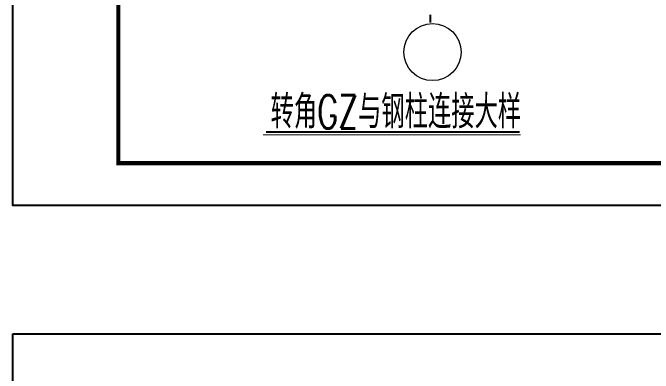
# Model space of a CAD drawing. Header units: millimetres. Extents: x 4533265 to 4958735, y 18976699 to 19555898.
# Drawn here: x 4556484 to 4579246, y 19333127 to 19345944 of the extents above; entities that cross this region are included whole.
import ezdxf

# ---------------------------------------------------------------- set-up
doc = ezdxf.new("R2010")
doc.units = ezdxf.units.MM
doc.header["$LTSCALE"] = 1000
doc.header["$MEASUREMENT"] = 0
doc.linetypes.add('CENTER2', pattern=[28.575, 19.05, -3.175, 3.175, -3.175])
doc.layers.add('3T_WOOD', color=21, linetype='Continuous')
doc.layers.add('TK', color=4, linetype='Continuous')
doc.layers.add('尺寸线', color=7, linetype='Continuous', lineweight=13)
doc.styles.add('Z10', font='romans.shx', dxfattribs={"width": 0.7, "height": 1000, "bigfont": 'hztxt.shx'})

# ---------------------------------------------------------------- blocks, each defined once
blk = doc.blocks.new('GeYuanFrame_02527031', base_point=(18.76, 4.34))
at = {"layer": 'TK'}
blk.add_lwpolyline([(18.76, 424.34), (686.76, 424.34), (686.76, 4.34), (18.76, 4.34), (18.76, 424.34)], dxfattribs=at)
blk = doc.blocks.new('GeYuanFrame_36132140', base_point=(18.76, 4.34))
at = {"layer": 'TK'}
blk.add_lwpolyline([(18.76, 424.34), (686.76, 424.34), (686.76, 4.34), (18.76, 4.34), (18.76, 424.34)], dxfattribs=at)
at = {"layer": 'TK', "const_width": 1}
blk.add_lwpolyline([(676.76, 414.34), (43.76, 414.34), (43.76, 14.34), (676.76, 14.34)], close=True, dxfattribs=at)
blk = doc.blocks.new('Z333')
at = {"color": 1, "linetype": 'CENTER2', "ltscale": 0.1}
blk.add_line((-237800.7, 654368.9), (-237800.7, 648493.2), dxfattribs=at)
blk.add_line((-241249.2, 646196.1), (-235925, 646196.1))
at = {"const_width": 20}
blk.add_lwpolyline([(-241315.5, 646132.9), (-235898.4, 646132.9)], dxfattribs=at)
at = {"layer": '尺寸线', "color": 4}
blk.add_circle((-237751.6, 647873.2), 600, dxfattribs=at)
at = {"color": 7, "linetype": 'ByBlock', "insert": (-238522.3, 646613.1), "char_height": 700, "attachment_point": 5, "style": 'Z10'}
blk.add_mtext('转角GZ与钢柱连接大样', dxfattribs=at)

msp = doc.modelspace()

# ---------------------------------------------------------------- block references
at = {"xscale": 1.689999997615814, "yscale": 1.690000001341105, "zscale": 1.69}
msp.add_blockref('Z333', (4973202, 18249640.9), dxfattribs=at)
at = {"layer": '3T_WOOD', "xscale": 150, "yscale": 150, "zscale": 150}
for name, p in [('GeYuanFrame_36132140', (4556484.4, 19339092.9)), ('GeYuanFrame_02527031', (4556484.4, 19271524.9))]:
    msp.add_blockref(name, p, dxfattribs=at)

doc.saveas('drawing.dxf')
